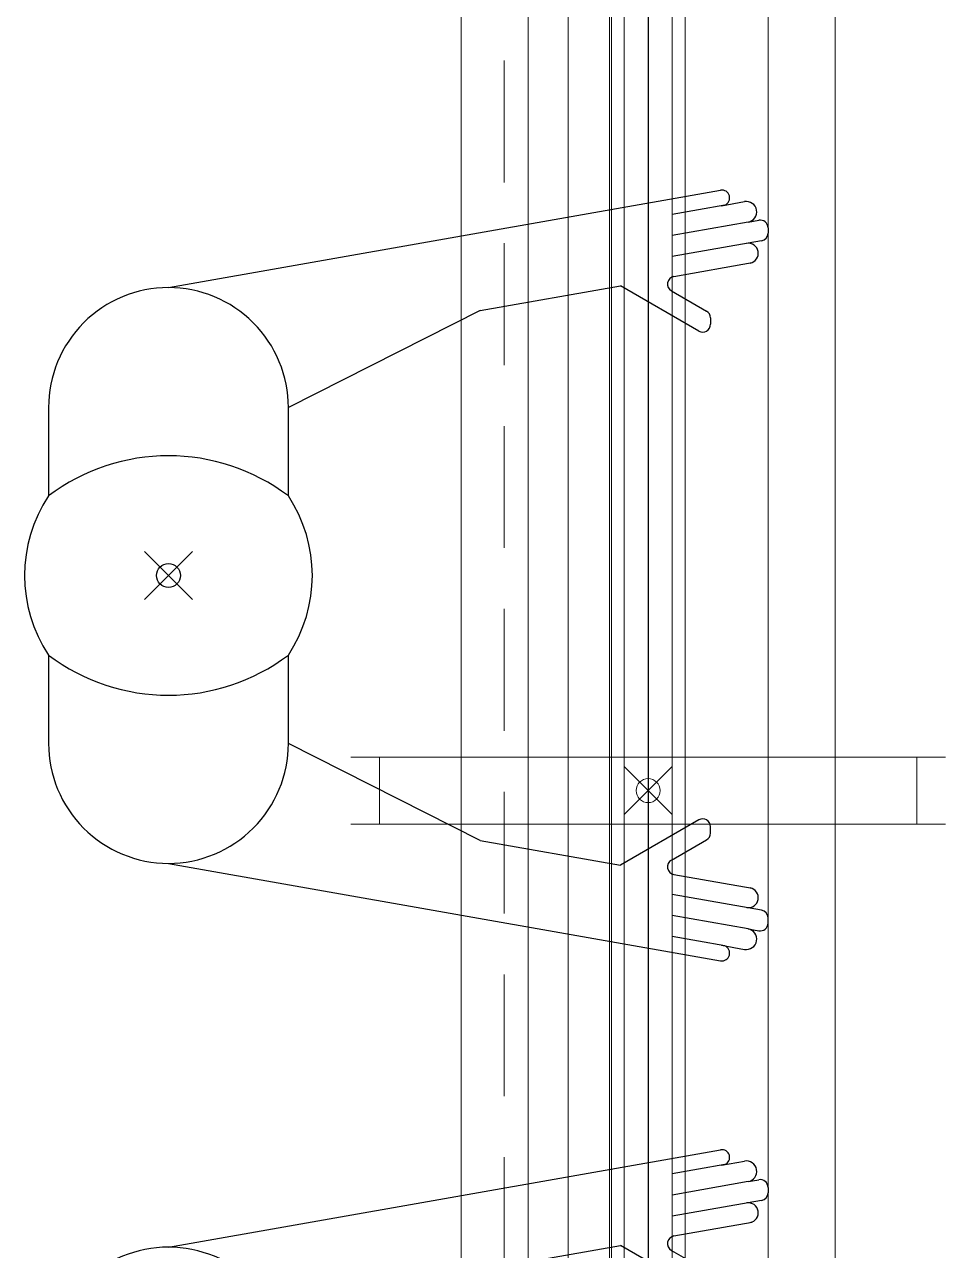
# Model space of a CAD drawing. Extents: x -3873 to 164127, y 7129 to 96529.
# Drawn here: x 42499 to 43459, y 45725 to 47003 of the extents above; entities that cross this region are included whole.
import ezdxf
from ezdxf.enums import TextEntityAlignment as Align

# ---------------------------------------------------------------- set-up
doc = ezdxf.new("R2010")
doc.units = 0
doc.header["$PDMODE"] = 35
doc.header["$PDSIZE"] = 25
doc.linetypes.add('CENTER', pattern=[50.8, 31.75, -6.35, 6.35, -6.35])
doc.linetypes.add('HIDDEN', pattern=[9.525, 6.35, -3.175])
doc.layers.get('0').update_dxf_attribs({"linetype": 'CONTINUOUS'})
doc.layers.add('LAYOUT', color=90, linetype='CONTINUOUS')
doc.layers.add('POSNR', color=4, linetype='CONTINUOUS')
doc.layers.add('LAYOUT Kromeka', color=1, linetype='CONTINUOUS', lineweight=5)
doc.styles.add('015_100', font='arial.ttf', dxfattribs={"height": 150})

# ---------------------------------------------------------------- blocks, each defined once
blk = doc.blocks.new('*U130')
at = {"color": 4, "ltscale": 20}
for p, q in [((631.70127, 604.256799), (629.72007, 615.493599)), ((637.69687, 624.999999), (643.24787, 624.999999)), ((651.22487, 618.306599), (667.67727, 525.000299)), ((1348.77517, 618.306599), (1332.32277, 525.000299)), ((1362.30317, 624.999999), (1356.75217, 624.999999)), ((1368.29877, 604.256799), (1370.27997, 615.493599)), ((1631.70127, 604.257199), (1629.72007, 615.493999)), ((1637.69687, 625.000399), (1643.24787, 625.000399)), ((1651.22487, 618.306999), (1667.67727, 525.000699)), ((631.70127, 604.256799), (645.67647, 525.000299)), ((688.32487, 526.916699), (673.97367, 608.306599)), ((1311.67517, 526.916699), (1326.02637, 608.306599)), ((1368.29877, 604.256799), (1354.32357, 525.000299)), ((1631.70127, 604.257199), (1645.67647, 525.000699)), ((1688.32487, 526.917099), (1673.97367, 608.306999)), ((614.59287, 576.510299), (610.36407, 600.493599)), ((1385.40717, 576.510299), (1389.63597, 600.493599)), ((1614.59287, 576.510699), (1610.36407, 600.493999)), ((700.00047, 0.000599), (598.52527, 575.493699)), ((613.97167, 580.033599), (623.67547, 525.000299)), ((1299.99957, 0.000599), (1401.47477, 575.493699)), ((1386.02837, 580.033599), (1376.32457, 525.000299)), ((1700.00047, 0.000999), (1598.52527, 575.494099)), ((1613.97167, 580.033999), (1623.67547, 525.000699)), ((731.50677, 565.000099), (738.20417, 565.000099)), ((1268.49327, 565.000099), (1261.79587, 565.000099)), ((745.21897, 552.850299), (698.13267, 471.294299)), ((703.31667, 524.273299), (724.49197, 560.950099)), ((1254.78107, 552.850299), (1301.86737, 471.294299)), ((1296.68337, 524.273299), (1275.50807, 560.950099)), ((1745.21897, 552.850699), (1698.13267, 471.294699)), ((1703.31667, 524.273699), (1724.49197, 560.950499)), ((723.92817, 324.999999), (698.13267, 471.294299)), ((1276.07187, 324.999999), (1301.86737, 471.294299)), ((1723.92817, 325.000399), (1698.13267, 471.294699)), ((723.92817, 324.999999), (825.00047, 125.000399)), ((1276.07187, 324.999999), (1174.99957, 125.000399)), ((917.08467, 125.000399), (825.00047, 125.000399)), ((1174.99957, 125.000399), (1082.91537, 125.000399)), ((825.00047, -124.999301), (917.08467, -124.999301)), ((1082.91537, -124.999301), (1174.99957, -124.999301))]:
    blk.add_line(p, q, dxfattribs=at)
for centre, radius, start, end in [((637.696575, 616.9004), 8.099941, 89.997911, 190.002286), ((643.247574, 616.9004), 8.100074, 9.997118, 89.997903), ((664.148225, 604.520265), 10.333373, 10.008475, 190.002024), ((1335.851775, 604.520265), 10.333373, 349.998014, 169.991487), ((1356.752427, 616.9004), 8.100074, 90.00182, 170.002834), ((1362.303426, 616.9004), 8.099941, 349.997762, 90.001812), ((1637.696575, 616.9008), 8.099941, 89.997911, 190.002286), ((1643.247574, 616.9008), 8.100074, 9.997118, 89.997903), ((1664.148225, 604.520665), 10.333373, 10.008475, 190.002024), ((621.03238, 602.375038), 10.833356, 10.002856, 190.001707), ((1378.96762, 602.375038), 10.833356, 349.998329, 169.997108), ((1621.03238, 602.375438), 10.833356, 10.002856, 190.001707), ((606.50192, 576.9004), 8.099991, 22.755692, 190.001411), ((1393.498081, 576.9004), 8.099991, 349.998637, 157.244201), ((1606.50192, 576.9008), 8.099991, 22.755692, 190.001411), ((731.506558, 556.9004), 8.0999, 89.9985, 150.001074), ((738.203824, 556.9004), 8.100061, 330.000584, 89.997553), ((1261.796177, 556.9004), 8.100061, 90.002171, 209.999555), ((1268.493443, 556.9004), 8.0999, 29.998788, 90.001224), ((696.301482, 528.323416), 8.099951, 190.001568, 330.000638), ((1303.698519, 528.323416), 8.099951, 209.999501, 349.99848), ((1696.301482, 528.323816), 8.099951, 190.001568, 330.000638), ((1000, 0.0004), 149.999989, 56.44277, 123.557218), ((825, 0.0004), 124.9999, 89.999785, 179.999909), ((1082.91562, 0.0004), 207.665581, 142.991756, 217.008179), ((917.08438, 0.0004), 207.665581, 322.991828, 37.008238), ((1175, 0.0004), 125, 0.000091, 90.000197), ((1825, 0.0008), 124.9999, 89.999785, 179.999909), ((825, 0.0004), 125, 179.999909, 270.000215), ((1175, 0.0004), 124.9999, 269.999803, 0.000091), ((1825, 0.0008), 125, 179.999909, 270.000215), ((1000, 0.0004), 149.999989, 236.442719, 303.557293)]:
    blk.add_arc(centre, radius, start, end, dxfattribs=at)
at = {"color": 5, "ltscale": 20}
blk.add_point((1000, 0.0004), dxfattribs=at)
blk = doc.blocks.new('*U131')
at = {"ltscale": 20}
for p, q in [((-450, 13.6), (4450, 13.6)), ((-450, 0), (4450, 0)), ((-450, -50), (4450, -50)), ((4000, -63.1), (-430, -63.1)), ((-430, -65.2), (4000, -65.2)), ((4000, -108.5), (-440, -108.5)), ((450, -108.5), (517.6, -108.5))]:
    blk.add_line(p, q, dxfattribs=at)
at = {"color": 4, "linetype": 'HIDDEN', "ltscale": 20}
blk.add_line((4590.8, -175.1), (-275.7, -175.1), dxfattribs=at)
at = {"layer": 'POSNR', "color": 4, "linetype": 'Continuous', "style": '015_100', "flags": 8}
blk.add_attdef('X01.XX', text='', height=100, dxfattribs=at).set_placement((4024.5, 182.9), align=Align.MIDDLE)
blk = doc.blocks.new('*U221')
at = {"ltscale": 20}
for p, q in [((3784.9998, 309.9996), (3784.9998, -310.0002)), ((3854.9996, -310.0002), (3854.9996, 309.9996)), ((3784.9998, 279.9996), (3854.9996, 279.9996)), ((6319.9997, 194.99935), (319.9998, 194.9999)), ((319.9998, 125), (6319.9997, 124.99945)), ((6319.9997, -125.00045), (319.9998, -124.9999)), ((319.9998, -194.9999), (6319.9997, -195.00045)), ((3784.9998, -280.0002), (3854.9996, -280.0002))]:
    blk.add_line(p, q, dxfattribs=at)
at = {"linetype": 'CENTER', "ltscale": 20}
blk.add_line((7099.9996, -0.00055), (0, 0.00005), dxfattribs=at)
at = {"linetype": 'Continuous'}
blk.add_point((3819.9997, -0.0003), dxfattribs=at)

msp = doc.modelspace()

# ---------------------------------------------------------------- linework, layer by layer
at = {"layer": 'LAYOUT', "color": 2, "ltscale": 20}
msp.add_line((43149.5, 49208.3), (43149.5, 42069.5), dxfattribs=at)

# ---------------------------------------------------------------- block references
at = {"layer": 'LAYOUT', "color": 2, "ltscale": 20, "rotation": 270}
msp.add_blockref('*U130', (42649.5, 47428.3), dxfattribs=at)
at = {"layer": 'LAYOUT Kromeka', "color": 6, "ltscale": 20, "rotation": 89.99999999999999}
msp.add_blockref('*U221', (43149.5, 42384.1), dxfattribs=at)
at = {"layer": 'LAYOUT Kromeka', "color": 2, "ltscale": 20, "rotation": 270}
msp.add_blockref('*U131', (43174.5, 47428.3), dxfattribs=at)

doc.saveas('drawing.dxf')
